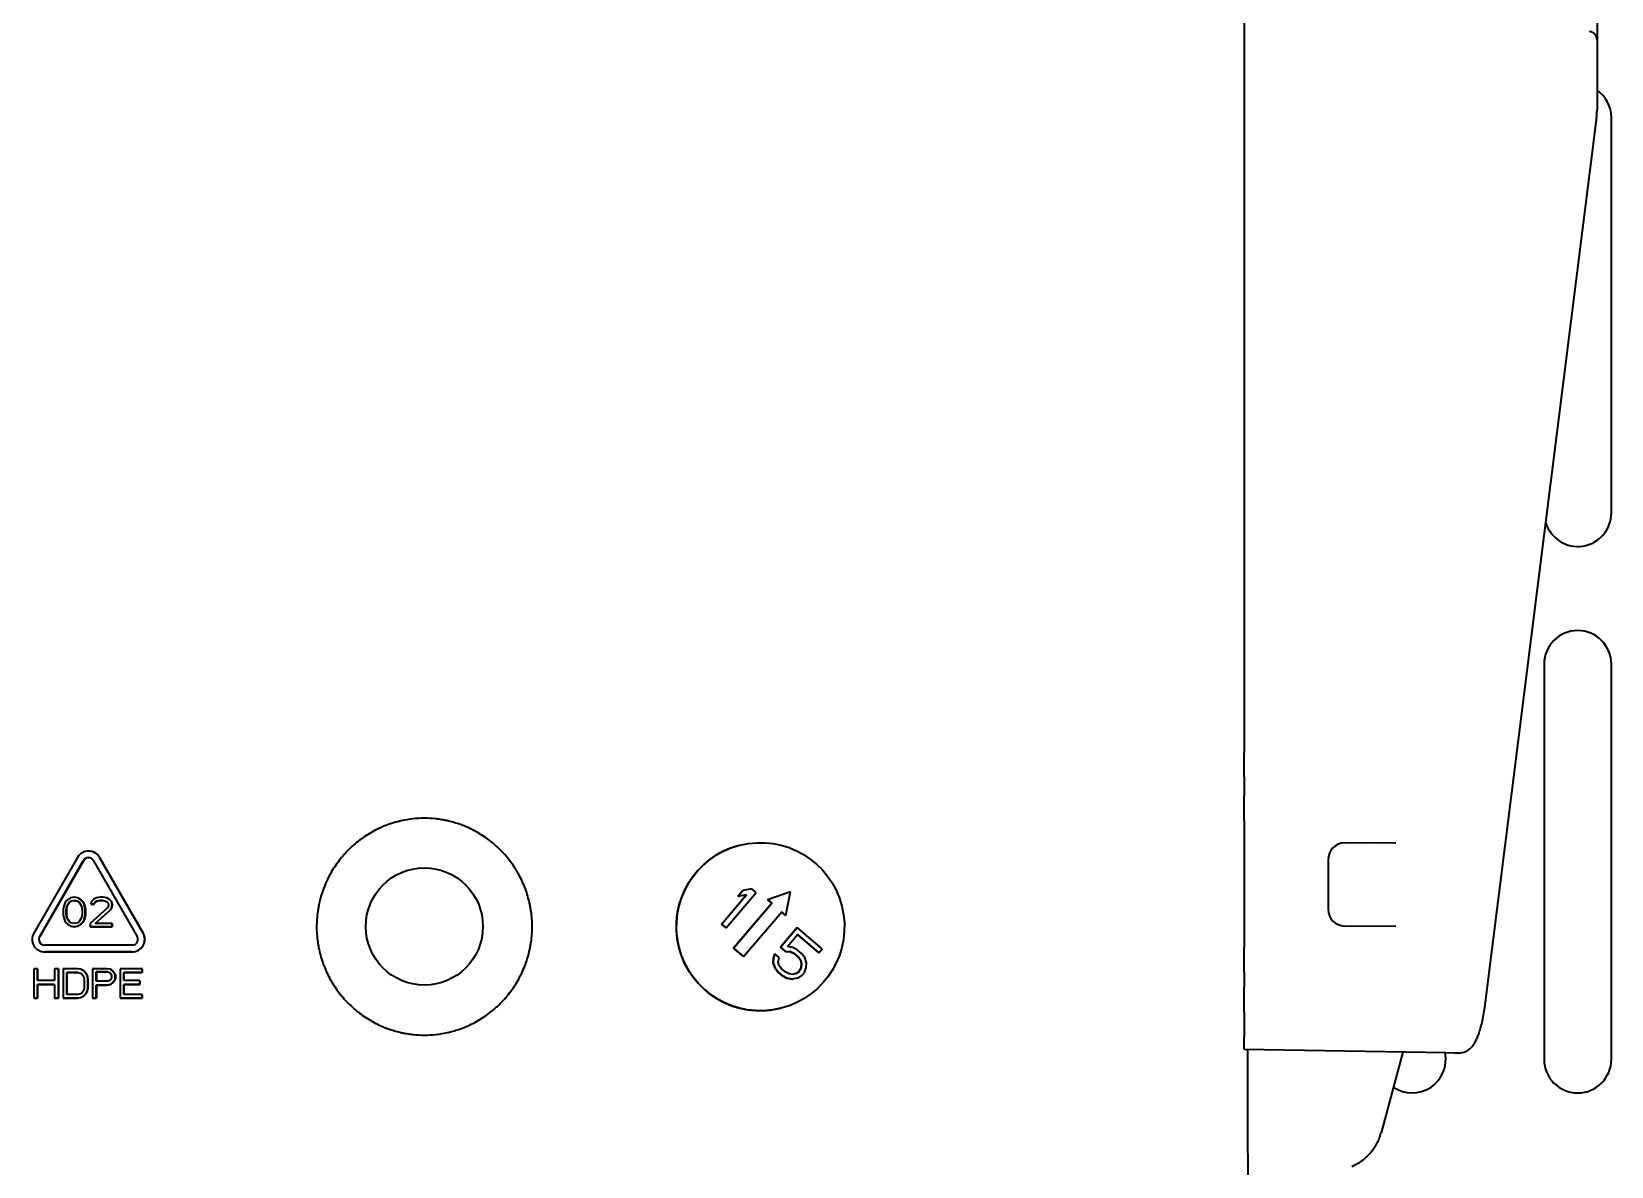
# Model space of a CAD drawing. Extents: x 5809 to 10669, y -850 to 3886.
# Drawn here: x 8517.7 to 8705.7, y 3362 to 3497 of the extents above; entities that cross this region are included whole.
import ezdxf

# ---------------------------------------------------------------- set-up
doc = ezdxf.new("R2010")
doc.units = 0
doc.header["$LTSCALE"] = 5
doc.layers.add('1', color=7, linetype='CONTINUOUS', true_color=0xffffff)

msp = doc.modelspace()

# ---------------------------------------------------------------- linework, layer by layer
at = {"layer": '1', "color": 7, "linetype": 'Continuous', "lineweight": 35}
for p, q in [((8661.97, 3670.86), (8661.97, 3411.24)), ((8703.97, 3497.98), (8703.97, 3495.97)), ((8703.97, 3495.97), (8703.97, 3487.65)), ((8690.7, 3381.52), (8703.9, 3486.49)), ((8705.67, 3439.73), (8705.67, 3486.73)), ((8697.67, 3421.73), (8697.67, 3374.73)), ((8705.67, 3374.73), (8705.67, 3421.73)), ((8661.97, 3408.31), (8661.97, 3411.24)), ((8661.97, 3408.31), (8661.97, 3406.05)), ((8661.97, 3403.12), (8661.97, 3406.05)), ((8661.97, 3403.12), (8661.97, 3388.04)), ((8602.01, 3400.2), (8602.01, 3400.2)), ((8673.94, 3400.47), (8676.97, 3400.53)), ((8676.97, 3400.53), (8680.01, 3400.47)), ((8523.21, 3398.75), (8518.02, 3389.75)), ((8523.91, 3398.35), (8518.71, 3389.35)), ((8518.71, 3389.35), (8523.9, 3398.35)), ((8523.91, 3398.35), (8523.9, 3398.35)), ((8524.88, 3399.45), (8524.87, 3399.46)), ((8525.12, 3398.35), (8530.31, 3389.35)), ((8525.81, 3398.75), (8525.81, 3398.75)), ((8531, 3389.75), (8525.81, 3398.75)), ((8525.81, 3398.75), (8531.01, 3389.75)), ((8671.97, 3398.47), (8671.97, 3392.58)), ((8522.82, 3394), (8522.38, 3393.93)), ((8523.26, 3393.93), (8522.82, 3394)), ((8525.96, 3394), (8525.45, 3393.93)), ((8526.25, 3394), (8525.96, 3394)), ((8526.69, 3393.93), (8526.25, 3394)), ((8599.83, 3390.81), (8602.8, 3394.29)), ((8602.8, 3394.29), (8599.84, 3390.82)), ((8600.36, 3390.37), (8603.93, 3394.55)), ((8601.74, 3394.11), (8602.35, 3394.82)), ((8602.35, 3394.82), (8601.74, 3394.11)), ((8602.8, 3394.29), (8601.74, 3394.11)), ((8601.74, 3394.11), (8601.74, 3394.11)), ((8603.41, 3395), (8602.35, 3394.82)), ((8602.35, 3394.82), (8602.35, 3394.82)), ((8602.8, 3394.29), (8602.8, 3394.29)), ((8602.8, 3394.29), (8602.8, 3394.29)), ((8603.93, 3394.55), (8603.41, 3395)), ((8605.29, 3393.72), (8608.01, 3394.68)), ((8607.48, 3391.85), (8608.01, 3394.69)), ((8608.01, 3394.68), (8608.01, 3394.69)), ((8608.01, 3394.68), (8608.01, 3394.69)), ((8521.58, 3392.96), (8521.51, 3392.58)), ((8521.51, 3392.58), (8521.51, 3391.92)), ((8521.66, 3393.18), (8521.58, 3392.96)), ((8521.8, 3393.48), (8521.66, 3393.18)), ((8522.02, 3393.7), (8521.8, 3393.48)), ((8521.87, 3392.51), (8521.95, 3392.96)), ((8521.87, 3392.51), (8521.88, 3392.51)), ((8521.87, 3391.99), (8521.87, 3392.51)), ((8521.95, 3392.96), (8521.88, 3392.51)), ((8521.88, 3392.51), (8521.88, 3391.99)), ((8522.24, 3393.4), (8521.95, 3392.96)), ((8521.95, 3392.96), (8522.24, 3393.4)), ((8521.95, 3392.96), (8521.95, 3392.96)), ((8522.38, 3393.93), (8522.02, 3393.7)), ((8522.46, 3393.55), (8522.24, 3393.4)), ((8522.24, 3393.4), (8522.46, 3393.55)), ((8522.24, 3393.4), (8522.24, 3393.4)), ((8522.83, 3393.63), (8522.46, 3393.55)), ((8522.46, 3393.55), (8522.82, 3393.63)), ((8522.46, 3393.55), (8522.46, 3393.55)), ((8522.83, 3393.63), (8522.82, 3393.63)), ((8522.82, 3393.63), (8523.19, 3393.55)), ((8523.19, 3393.55), (8522.83, 3393.63)), ((8523.19, 3393.55), (8523.41, 3393.4)), ((8523.26, 3393.92), (8523.26, 3393.93)), ((8523.62, 3393.7), (8523.26, 3393.93)), ((8523.26, 3393.92), (8523.63, 3393.7)), ((8523.41, 3393.4), (8523.7, 3392.96)), ((8523.63, 3393.7), (8523.62, 3393.7)), ((8523.84, 3393.48), (8523.62, 3393.7)), ((8523.63, 3393.7), (8523.85, 3393.48)), ((8523.7, 3392.96), (8523.77, 3392.51)), ((8523.77, 3392.51), (8523.77, 3391.99)), ((8523.85, 3393.48), (8523.84, 3393.48)), ((8523.99, 3393.18), (8523.84, 3393.48)), ((8523.85, 3393.48), (8523.99, 3393.18)), ((8523.99, 3393.18), (8524.07, 3392.96)), ((8523.99, 3393.18), (8523.99, 3393.18)), ((8524.06, 3392.96), (8523.99, 3393.18)), ((8524.07, 3392.96), (8524.06, 3392.96)), ((8524.13, 3392.59), (8524.06, 3392.96)), ((8524.07, 3392.96), (8524.14, 3392.58)), ((8524.14, 3392.58), (8524.13, 3392.59)), ((8524.13, 3391.92), (8524.13, 3392.59)), ((8524.14, 3392.58), (8524.14, 3391.91)), ((8526.76, 3392.73), (8524.72, 3390.87)), ((8524.86, 3393.48), (8524.79, 3393.18)), ((8524.8, 3393.18), (8524.79, 3393.18)), ((8524.79, 3393.18), (8525.16, 3393.18)), ((8525.16, 3393.18), (8524.8, 3393.18)), ((8525.16, 3393.78), (8524.86, 3393.48)), ((8525.45, 3393.93), (8525.16, 3393.78)), ((8525.31, 3393.4), (8525.16, 3393.18)), ((8525.16, 3393.18), (8525.3, 3393.4)), ((8525.16, 3393.18), (8525.16, 3393.18)), ((8525.3, 3393.4), (8525.52, 3393.55)), ((8525.31, 3393.4), (8525.3, 3393.4)), ((8525.3, 3390.87), (8527.12, 3392.51)), ((8525.52, 3393.55), (8525.31, 3393.4)), ((8527.13, 3392.51), (8525.31, 3390.87)), ((8525.89, 3393.63), (8525.52, 3393.55)), ((8525.52, 3393.55), (8525.88, 3393.63)), ((8525.52, 3393.55), (8525.52, 3393.55)), ((8525.89, 3393.63), (8525.88, 3393.63)), ((8525.88, 3393.63), (8526.18, 3393.63)), ((8526.18, 3393.63), (8525.89, 3393.63)), ((8526.54, 3393.55), (8526.18, 3393.63)), ((8526.18, 3393.63), (8526.18, 3393.63)), ((8526.18, 3393.63), (8526.54, 3393.55)), ((8526.54, 3393.55), (8526.76, 3393.41)), ((8526.69, 3393.93), (8526.98, 3393.78)), ((8526.69, 3393.93), (8526.69, 3393.93)), ((8526.98, 3393.78), (8526.69, 3393.93)), ((8526.76, 3393.41), (8526.9, 3393.18)), ((8526.9, 3393.03), (8526.76, 3392.73)), ((8526.9, 3393.18), (8526.9, 3393.03)), ((8526.98, 3393.78), (8527.27, 3393.48)), ((8526.98, 3393.78), (8526.98, 3393.78)), ((8527.27, 3393.48), (8526.98, 3393.78)), ((8527.12, 3392.51), (8527.27, 3392.73)), ((8527.13, 3392.51), (8527.12, 3392.51)), ((8527.27, 3392.73), (8527.13, 3392.51)), ((8527.27, 3393.48), (8527.35, 3393.18)), ((8527.27, 3393.48), (8527.27, 3393.48)), ((8527.34, 3393.18), (8527.27, 3393.48)), ((8527.35, 3393.03), (8527.27, 3392.73)), ((8527.27, 3392.73), (8527.34, 3393.03)), ((8527.27, 3392.73), (8527.27, 3392.73)), ((8527.35, 3393.18), (8527.34, 3393.18)), ((8527.34, 3393.03), (8527.34, 3393.18)), ((8527.35, 3393.03), (8527.34, 3393.03)), ((8527.35, 3393.18), (8527.35, 3393.03)), ((8605.8, 3393.29), (8601.25, 3387.96)), ((8601.25, 3387.96), (8605.79, 3393.29)), ((8602.43, 3386.96), (8606.98, 3392.28)), ((8605.29, 3393.72), (8605.29, 3393.72)), ((8605.79, 3393.29), (8605.29, 3393.72)), ((8605.29, 3393.72), (8605.8, 3393.29)), ((8605.79, 3393.29), (8605.8, 3393.29)), ((8607.48, 3391.85), (8606.97, 3392.28)), ((8606.98, 3392.28), (8607.48, 3391.85)), ((8521.51, 3391.92), (8521.58, 3391.54)), ((8521.58, 3391.54), (8521.66, 3391.32)), ((8521.66, 3391.32), (8521.8, 3391.02)), ((8521.8, 3391.02), (8522.02, 3390.8)), ((8521.88, 3391.99), (8521.87, 3391.99)), ((8521.95, 3391.54), (8521.87, 3391.99)), ((8521.88, 3391.99), (8521.95, 3391.54)), ((8521.95, 3391.54), (8522.24, 3391.09)), ((8521.95, 3391.54), (8521.95, 3391.54)), ((8522.24, 3391.1), (8521.95, 3391.54)), ((8522.02, 3390.8), (8522.38, 3390.57)), ((8522.24, 3391.09), (8522.24, 3391.1)), ((8522.46, 3390.95), (8522.24, 3391.1)), ((8522.24, 3391.09), (8522.46, 3390.95)), ((8522.39, 3390.57), (8522.38, 3390.57)), ((8522.38, 3390.57), (8522.82, 3390.5)), ((8522.83, 3390.5), (8522.39, 3390.57)), ((8522.82, 3390.87), (8522.46, 3390.95)), ((8523.19, 3390.95), (8522.82, 3390.87)), ((8522.82, 3390.5), (8523.26, 3390.57)), ((8522.83, 3390.5), (8522.82, 3390.5)), ((8523.26, 3390.57), (8522.83, 3390.5)), ((8523.41, 3391.1), (8523.19, 3390.95)), ((8523.63, 3390.8), (8523.26, 3390.57)), ((8523.26, 3390.57), (8523.62, 3390.8)), ((8523.26, 3390.57), (8523.26, 3390.57)), ((8523.7, 3391.54), (8523.41, 3391.1)), ((8523.62, 3390.8), (8523.84, 3391.02)), ((8523.63, 3390.8), (8523.62, 3390.8)), ((8523.85, 3391.02), (8523.63, 3390.8)), ((8523.77, 3391.99), (8523.7, 3391.54)), ((8523.84, 3391.02), (8523.99, 3391.32)), ((8523.85, 3391.02), (8523.84, 3391.02)), ((8523.99, 3391.32), (8523.85, 3391.02)), ((8524.07, 3391.54), (8523.99, 3391.32)), ((8523.99, 3391.32), (8524.06, 3391.54)), ((8523.99, 3391.32), (8523.99, 3391.32)), ((8524.06, 3391.54), (8524.13, 3391.92)), ((8524.07, 3391.54), (8524.06, 3391.54)), ((8524.14, 3391.91), (8524.07, 3391.54)), ((8524.14, 3391.91), (8524.13, 3391.92)), ((8524.72, 3390.87), (8524.72, 3390.5)), ((8527.35, 3390.5), (8524.72, 3390.5)), ((8524.72, 3390.5), (8524.72, 3390.5)), ((8524.72, 3390.5), (8527.34, 3390.5)), ((8527.34, 3390.87), (8525.3, 3390.87)), ((8527.35, 3390.87), (8527.34, 3390.87)), ((8527.34, 3390.5), (8527.34, 3390.87)), ((8527.35, 3390.5), (8527.34, 3390.5)), ((8527.35, 3390.87), (8527.35, 3390.5)), ((8599.83, 3390.81), (8599.84, 3390.82)), ((8600.36, 3390.37), (8599.83, 3390.81)), ((8599.84, 3390.82), (8600.36, 3390.37)), ((8600.36, 3390.37), (8600.36, 3390.37)), ((8606.83, 3388.07), (8608.81, 3390.39)), ((8608.81, 3390.39), (8606.83, 3388.07)), ((8607.48, 3391.85), (8607.48, 3391.85)), ((8608.81, 3390.39), (8608.81, 3390.39)), ((8611.77, 3387.86), (8608.81, 3390.39)), ((8676.97, 3390.53), (8673.94, 3390.58)), ((8680.01, 3390.58), (8676.97, 3390.53)), ((8518.71, 3389.35), (8518.71, 3389.35)), ((8529.7, 3388.3), (8519.31, 3388.3)), ((8531.01, 3389.75), (8531, 3389.75)), ((8607.65, 3388.15), (8608.87, 3389.57)), ((8611.39, 3387.41), (8608.86, 3389.57)), ((8608.87, 3389.57), (8611.39, 3387.41)), ((8518.95, 3387.55), (8518.96, 3387.54)), ((8519.32, 3387.5), (8519.31, 3387.5)), ((8519.31, 3387.5), (8529.7, 3387.5)), ((8529.71, 3387.5), (8519.32, 3387.5)), ((8529.71, 3387.5), (8529.7, 3387.5)), ((8602.43, 3386.96), (8601.25, 3387.96)), ((8601.25, 3387.96), (8602.43, 3386.96)), ((8601.25, 3387.96), (8601.25, 3387.96)), ((8602.43, 3386.96), (8602.43, 3386.96)), ((8605.98, 3386.19), (8606.02, 3386.77)), ((8606.02, 3386.77), (8605.98, 3386.19)), ((8606.02, 3386.77), (8606.15, 3387.27)), ((8606.15, 3387.27), (8606.02, 3386.77)), ((8606.02, 3386.77), (8606.02, 3386.77)), ((8606.15, 3387.27), (8606.15, 3387.27)), ((8606.67, 3386.83), (8606.15, 3387.27)), ((8606.54, 3386.32), (8606.67, 3386.83)), ((8606.83, 3388.07), (8606.83, 3388.07)), ((8607.44, 3387.55), (8606.83, 3388.07)), ((8606.83, 3388.07), (8607.44, 3387.55)), ((8607.44, 3387.55), (8607.44, 3387.55)), ((8608.02, 3387.52), (8607.44, 3387.55)), ((8607.44, 3387.55), (8608.02, 3387.52)), ((8608.31, 3388.04), (8607.65, 3388.15)), ((8608.02, 3387.52), (8608.02, 3387.52)), ((8608.44, 3387.31), (8608.02, 3387.52)), ((8608.02, 3387.52), (8608.45, 3387.31)), ((8608.83, 3387.76), (8608.31, 3388.04)), ((8608.44, 3387.31), (8608.45, 3387.31)), ((8608.97, 3386.87), (8608.44, 3387.31)), ((8608.45, 3387.31), (8608.97, 3386.87)), ((8609.35, 3387.31), (8608.83, 3387.76)), ((8608.97, 3386.87), (8608.97, 3386.87)), ((8609.24, 3386.48), (8608.97, 3386.87)), ((8608.97, 3386.87), (8609.24, 3386.48)), ((8609.24, 3386.48), (8609.24, 3386.48)), ((8609.35, 3386.08), (8609.24, 3386.48)), ((8609.24, 3386.48), (8609.35, 3386.08)), ((8609.71, 3386.85), (8609.35, 3387.31)), ((8609.92, 3386.21), (8609.71, 3386.85)), ((8611.39, 3387.41), (8611.77, 3387.86)), ((8611.39, 3387.41), (8611.39, 3387.41)), ((8661.97, 3385.09), (8661.97, 3388.04)), ((8518.45, 3385.5), (8518.01, 3385.5)), ((8518.01, 3385.5), (8518.01, 3382)), ((8518.45, 3385.5), (8518.45, 3385.5)), ((8518.45, 3384.09), (8518.45, 3385.5)), ((8518.45, 3385.5), (8518.45, 3384.09)), ((8520.93, 3385.5), (8520.49, 3385.5)), ((8520.49, 3385.5), (8520.49, 3384.09)), ((8520.93, 3385.5), (8520.93, 3385.5)), ((8520.93, 3382), (8520.93, 3385.5)), ((8520.93, 3385.5), (8520.93, 3382)), ((8521.51, 3385.5), (8521.51, 3382)), ((8523.26, 3385.5), (8521.51, 3385.5)), ((8521.95, 3385.05), (8521.95, 3382.45)), ((8523.26, 3385.05), (8521.95, 3385.05)), ((8521.95, 3385.05), (8521.95, 3385.05)), ((8521.95, 3382.45), (8521.95, 3385.05)), ((8521.95, 3385.05), (8523.26, 3385.05)), ((8523.62, 3385.43), (8523.26, 3385.5)), ((8523.26, 3385.05), (8523.55, 3384.98)), ((8523.55, 3384.98), (8523.77, 3384.83)), ((8523.63, 3385.42), (8523.62, 3385.43)), ((8523.91, 3385.28), (8523.62, 3385.43)), ((8523.63, 3385.42), (8523.92, 3385.28)), ((8523.77, 3384.83), (8523.91, 3384.61)), ((8523.92, 3385.28), (8523.91, 3385.28)), ((8524.2, 3384.98), (8523.91, 3385.28)), ((8523.91, 3384.61), (8523.99, 3384.31)), ((8523.92, 3385.28), (8524.21, 3384.98)), ((8524.21, 3384.98), (8524.2, 3384.98)), ((8524.35, 3384.68), (8524.2, 3384.98)), ((8524.21, 3384.98), (8524.36, 3384.68)), ((8524.36, 3384.68), (8524.35, 3384.68)), ((8524.42, 3384.31), (8524.35, 3384.68)), ((8524.36, 3384.68), (8524.43, 3384.31)), ((8526.75, 3385.5), (8525.01, 3385.5)), ((8525.01, 3385.5), (8525.01, 3382)), ((8525.45, 3385.13), (8525.44, 3385.13)), ((8525.44, 3384.01), (8525.44, 3385.13)), ((8525.44, 3385.13), (8526.83, 3385.13)), ((8525.45, 3385.13), (8525.45, 3384.01)), ((8526.83, 3385.13), (8525.45, 3385.13)), ((8527.12, 3385.43), (8526.75, 3385.5)), ((8526.83, 3385.13), (8527.05, 3385.05)), ((8527.05, 3385.05), (8527.19, 3384.91)), ((8527.12, 3385.43), (8527.12, 3385.43)), ((8527.41, 3385.2), (8527.12, 3385.43)), ((8527.12, 3385.43), (8527.42, 3385.2)), ((8527.19, 3384.91), (8527.26, 3384.68)), ((8527.26, 3384.68), (8527.26, 3384.46)), ((8527.42, 3385.2), (8527.41, 3385.2)), ((8527.63, 3384.91), (8527.41, 3385.2)), ((8527.42, 3385.2), (8527.63, 3384.9)), ((8527.63, 3384.9), (8527.63, 3384.91)), ((8527.7, 3384.68), (8527.63, 3384.91)), ((8527.63, 3384.9), (8527.71, 3384.68)), ((8527.7, 3384.38), (8527.7, 3384.68)), ((8527.7, 3384.68), (8527.71, 3384.68)), ((8527.71, 3384.68), (8527.71, 3384.38)), ((8530.91, 3385.5), (8528.29, 3385.5)), ((8528.29, 3385.5), (8528.29, 3382)), ((8528.73, 3385.05), (8528.72, 3385.05)), ((8528.72, 3384.09), (8528.72, 3385.05)), ((8528.72, 3385.05), (8530.91, 3385.05)), ((8530.91, 3385.05), (8528.73, 3385.05)), ((8528.73, 3385.05), (8528.73, 3384.09)), ((8530.91, 3385.5), (8530.91, 3385.5)), ((8530.91, 3385.05), (8530.91, 3385.5)), ((8530.91, 3385.5), (8530.91, 3385.05)), ((8530.91, 3385.05), (8530.91, 3385.05)), ((8606.18, 3385.55), (8605.98, 3386.19)), ((8605.98, 3386.19), (8606.19, 3385.55)), ((8605.98, 3386.19), (8605.98, 3386.19)), ((8606.54, 3385.09), (8606.18, 3385.55)), ((8606.18, 3385.55), (8606.19, 3385.55)), ((8606.19, 3385.55), (8606.55, 3385.09)), ((8606.65, 3385.92), (8606.54, 3386.32)), ((8607.07, 3384.64), (8606.54, 3385.09)), ((8606.54, 3385.09), (8606.55, 3385.09)), ((8606.55, 3385.09), (8607.07, 3384.64)), ((8606.93, 3385.53), (8606.65, 3385.92)), ((8607.45, 3385.09), (8606.93, 3385.53)), ((8607.58, 3384.36), (8607.07, 3384.64)), ((8607.07, 3384.64), (8607.07, 3384.64)), ((8607.07, 3384.64), (8607.58, 3384.36)), ((8607.87, 3384.88), (8607.45, 3385.09)), ((8608.29, 3384.83), (8607.87, 3384.88)), ((8608.69, 3384.95), (8608.29, 3384.83)), ((8608.29, 3384.83), (8608.29, 3384.83)), ((8608.69, 3384.95), (8609, 3385.14)), ((8609, 3385.14), (8608.69, 3384.95)), ((8608.69, 3384.95), (8608.69, 3384.95)), ((8608.81, 3384.39), (8609.36, 3384.68)), ((8609, 3385.14), (8609.15, 3385.32)), ((8609.16, 3385.32), (8609, 3385.14)), ((8609, 3385.14), (8609, 3385.14)), ((8609.15, 3385.32), (8609.29, 3385.66)), ((8609.15, 3385.32), (8609.16, 3385.32)), ((8609.3, 3385.66), (8609.16, 3385.32)), ((8609.29, 3385.66), (8609.35, 3386.08)), ((8609.29, 3385.66), (8609.3, 3385.66)), ((8609.35, 3386.08), (8609.3, 3385.66)), ((8609.35, 3386.08), (8609.35, 3386.08)), ((8609.36, 3384.68), (8609.67, 3385.04)), ((8609.67, 3385.04), (8609.87, 3385.63)), ((8609.87, 3385.63), (8609.92, 3386.21)), ((8661.97, 3385.09), (8661.97, 3383.32)), ((8520.49, 3384.09), (8518.45, 3384.09)), ((8518.45, 3383.64), (8518.45, 3383.64)), ((8518.45, 3383.64), (8520.49, 3383.64)), ((8518.45, 3382), (8518.45, 3383.64)), ((8520.49, 3383.64), (8518.45, 3383.64)), ((8518.45, 3383.64), (8518.45, 3382)), ((8520.49, 3383.64), (8520.49, 3382)), ((8523.77, 3382.67), (8523.55, 3382.52)), ((8523.91, 3382.89), (8523.77, 3382.67)), ((8523.99, 3383.19), (8523.91, 3382.89)), ((8523.99, 3384.31), (8523.99, 3383.19)), ((8524.2, 3382.52), (8524.35, 3382.82)), ((8524.36, 3382.82), (8524.21, 3382.52)), ((8524.35, 3382.82), (8524.42, 3383.19)), ((8524.36, 3382.82), (8524.35, 3382.82)), ((8524.43, 3383.19), (8524.36, 3382.82)), ((8524.43, 3384.31), (8524.42, 3384.31)), ((8524.42, 3383.19), (8524.42, 3384.31)), ((8524.43, 3383.19), (8524.42, 3383.19)), ((8524.43, 3384.31), (8524.43, 3383.19)), ((8526.83, 3384.01), (8525.44, 3384.01)), ((8525.45, 3383.56), (8525.44, 3383.56)), ((8525.44, 3382), (8525.44, 3383.56)), ((8525.44, 3383.56), (8526.75, 3383.56)), ((8526.76, 3383.56), (8525.45, 3383.56)), ((8525.45, 3383.56), (8525.45, 3382)), ((8526.75, 3383.56), (8527.12, 3383.64)), ((8526.76, 3383.56), (8526.75, 3383.56)), ((8527.12, 3383.64), (8526.76, 3383.56)), ((8527.05, 3384.09), (8526.83, 3384.01)), ((8527.19, 3384.23), (8527.05, 3384.09)), ((8527.12, 3383.64), (8527.41, 3383.86)), ((8527.42, 3383.86), (8527.12, 3383.64)), ((8527.12, 3383.64), (8527.12, 3383.64)), ((8527.26, 3384.46), (8527.19, 3384.23)), ((8527.41, 3383.86), (8527.63, 3384.16)), ((8527.42, 3383.86), (8527.41, 3383.86)), ((8527.63, 3384.16), (8527.42, 3383.86)), ((8527.63, 3384.16), (8527.7, 3384.38)), ((8527.71, 3384.38), (8527.63, 3384.16)), ((8527.63, 3384.16), (8527.63, 3384.16)), ((8527.71, 3384.38), (8527.7, 3384.38)), ((8530.62, 3384.09), (8528.72, 3384.09)), ((8528.73, 3383.64), (8528.72, 3383.64)), ((8528.72, 3382.45), (8528.72, 3383.64)), ((8528.72, 3383.64), (8530.62, 3383.64)), ((8530.62, 3383.64), (8528.73, 3383.64)), ((8528.73, 3383.64), (8528.73, 3382.45)), ((8530.62, 3384.08), (8530.62, 3384.09)), ((8530.62, 3383.64), (8530.62, 3384.09)), ((8530.62, 3384.08), (8530.62, 3383.64)), ((8530.62, 3383.64), (8530.62, 3383.64)), ((8607.58, 3384.36), (8607.58, 3384.36)), ((8608.24, 3384.25), (8607.58, 3384.36)), ((8607.58, 3384.36), (8608.25, 3384.25)), ((8608.81, 3384.39), (8608.24, 3384.25)), ((8608.24, 3384.25), (8608.25, 3384.25)), ((8608.81, 3384.39), (8608.81, 3384.39)), ((8608.81, 3384.39), (8608.81, 3384.39)), ((8661.97, 3380.36), (8661.97, 3383.32)), ((8518.02, 3382), (8518.01, 3382)), ((8518.01, 3382), (8518.45, 3382)), ((8518.45, 3382), (8518.02, 3382)), ((8518.45, 3382), (8518.45, 3382)), ((8520.49, 3382), (8520.93, 3382)), ((8520.49, 3382), (8520.49, 3382)), ((8520.93, 3382), (8520.49, 3382)), ((8520.93, 3382), (8520.93, 3382)), ((8521.51, 3382), (8521.51, 3382)), ((8521.51, 3382), (8523.26, 3382)), ((8523.26, 3382), (8521.51, 3382)), ((8523.26, 3382.45), (8521.95, 3382.45)), ((8523.55, 3382.52), (8523.26, 3382.45)), ((8523.26, 3382), (8523.62, 3382.08)), ((8523.63, 3382.07), (8523.26, 3382)), ((8523.26, 3382), (8523.26, 3382)), ((8523.62, 3382.08), (8523.91, 3382.22)), ((8523.63, 3382.07), (8523.62, 3382.08)), ((8523.92, 3382.22), (8523.63, 3382.07)), ((8523.91, 3382.22), (8524.2, 3382.52)), ((8523.92, 3382.22), (8523.91, 3382.22)), ((8524.21, 3382.52), (8523.92, 3382.22)), ((8524.21, 3382.52), (8524.2, 3382.52)), ((8525.01, 3382), (8525.01, 3382)), ((8525.01, 3382), (8525.44, 3382)), ((8525.45, 3382), (8525.01, 3382)), ((8525.45, 3382), (8525.44, 3382)), ((8528.29, 3382), (8530.91, 3382)), ((8528.29, 3382), (8528.29, 3382)), ((8530.91, 3382), (8528.29, 3382)), ((8530.91, 3382.45), (8528.72, 3382.45)), ((8530.91, 3382), (8530.91, 3382.45)), ((8530.91, 3382.45), (8530.91, 3382.45)), ((8530.91, 3382.45), (8530.91, 3382)), ((8530.91, 3382), (8530.91, 3382)), ((8606.86, 3380.8), (8606.86, 3380.8)), ((8661.97, 3380.36), (8661.97, 3377.41)), ((8661.97, 3375.91), (8661.97, 3377.41)), ((8685.98, 3375.49), (8661.97, 3375.91)), ((8680.85, 3375.58), (8678.27, 3365.97)), ((8686.95, 3375.47), (8685.98, 3375.49)), ((8687.48, 3375.46), (8686.95, 3375.47))]:
    msp.add_line(p, q, dxfattribs=at)
msp.add_circle((8564.47, 3390.53), 6.97, dxfattribs=at)
for centre, radius, start, end in [((8702.97, 3495.97), 1, 0, 85), ((8701.67, 3486.73), 4, 0, 54.9003), ((8701.67, 3439.73), 4, 197.8628, 0), ((8701.67, 3421.73), 4, 0, 180), ((8673.97, 3398.47), 2, 91, 180), ((8673.97, 3392.58), 2, 180, 269), ((8681.97, 3374.73), 4, 235.8952, 11.0462), ((8701.67, 3374.73), 4, 180, 0)]:
    msp.add_arc(centre, radius, start, end, dxfattribs=at)
msp.add_ellipse((8604.44, 3390.5), major_axis=(-2.43, 9.7), ratio=0.999838, dxfattribs=at)
for centre, major_axis, start_param, end_param in [((8604.43, 3390.5), (-2.43, 9.7), 0.00009, 3.141584), ((8524.51, 3398), (0.36, 1.46), -0.802167, 1.292228), ((8524.51, 3398), (0.17, 0.679), -0.802167, 1.292228), ((8524.51, 3398), (0.17, 0.679), 0.000016, 1.292228), ((8524.51, 3398), (0.36, 1.46), -0.802167, 0.000018), ((8519.31, 3389), (0.36, 1.46), 1.292228, 3.386623), ((8519.31, 3389), (0.17, 0.679), 1.292228, 3.386623), ((8519.32, 3389), (0.17, 0.679), 1.292228, 3.141585), ((8529.7, 3389), (0.36, 1.46), 3.386623, 5.481018), ((8529.7, 3389), (0.17, 0.679), 3.386623, 5.481018), ((8529.71, 3389), (0.36, 1.46), 3.386623, 5.481018), ((8519.32, 3389), (0.36, 1.46), 3.141577, 3.386623)]:
    msp.add_ellipse(centre, major_axis=major_axis, ratio=0.999838, start_param=start_param, end_param=end_param, dxfattribs=at)
for points, degree in [([(8703.9, 3486.44), (8703.97, 3487.66)], 1), ([(8662.38, 3375.91), (8662.4, 3367.76), (8662.41, 3359.45)], 2)]:
    msp.add_open_spline(points, degree=degree, dxfattribs=at)
for points, knots in [([(8569.84, 3402.21), (8569.42, 3402.4), (8568.56, 3402.75), (8567.67, 3403), (8567.16, 3403.11), (8567.11, 3403.12), (8566.99, 3403.14), (8566.82, 3403.18), (8566.65, 3403.21), (8566.31, 3403.26), (8566.08, 3403.3), (8565.4, 3403.37), (8564.94, 3403.4), (8564.01, 3403.4), (8563.09, 3403.35), (8562.18, 3403.2), (8561.67, 3403.08), (8561.61, 3403.07), (8561.5, 3403.04), (8561.33, 3403), (8560.94, 3402.9), (8560.61, 3402.8), (8559.96, 3402.57), (8559.53, 3402.4), (8559.11, 3402.21)], [0, 0, 0, 0, 0.125, 0.25, 0.25, 0.265625, 0.265625, 0.28125, 0.3125, 0.3125, 0.375, 0.375, 0.5, 0.5, 0.625, 0.75, 0.75, 0.765625, 0.765625, 0.78125, 0.8125, 0.875, 0.875, 1, 1, 1, 1]), ([(8559.11, 3402.21), (8558.83, 3402.08), (8558.56, 3401.94), (8558.03, 3401.64), (8557.5, 3401.33), (8556.76, 3400.8), (8556.28, 3400.41), (8556, 3400.16), (8555.94, 3400.11), (8555.83, 3400.01), (8555.77, 3399.96), (8555.6, 3399.8), (8555.49, 3399.69), (8555.17, 3399.36), (8554.76, 3398.91), (8554.19, 3398.2), (8553.67, 3397.45), (8553.36, 3396.93), (8553.18, 3396.59), (8553.14, 3396.52), (8553.07, 3396.38), (8552.97, 3396.18), (8552.87, 3395.97), (8552.68, 3395.55), (8552.45, 3394.99), (8552.16, 3394.12), (8552.01, 3393.53), (8551.91, 3393.09), (8551.87, 3392.86), (8551.83, 3392.64), (8551.81, 3392.48), (8551.8, 3392.41), (8551.74, 3392.03), (8551.71, 3391.72), (8551.66, 3391.11), (8551.64, 3390.51), (8551.67, 3389.6), (8551.74, 3388.99), (8551.8, 3388.54), (8551.83, 3388.39), (8551.87, 3388.16), (8551.88, 3388.08), (8551.91, 3387.93), (8551.99, 3387.56), (8552.08, 3387.19), (8552.25, 3386.6), (8552.44, 3386.02), (8552.79, 3385.18), (8553.06, 3384.63), (8553.24, 3384.3), (8553.28, 3384.23), (8553.35, 3384.1), (8553.39, 3384.03), (8553.51, 3383.83), (8553.59, 3383.7), (8553.84, 3383.31), (8554.18, 3382.81), (8554.75, 3382.1), (8555.37, 3381.43), (8555.81, 3381.01), (8556.1, 3380.75), (8556.16, 3380.7), (8556.27, 3380.6), (8556.45, 3380.46), (8556.63, 3380.31), (8557, 3380.04), (8557.5, 3379.68), (8558.28, 3379.21), (8558.82, 3378.93), (8559.1, 3378.8)], [0, 0, 0, 0, 0.03125, 0.03125, 0.0625, 0.09375, 0.125, 0.125, 0.132813, 0.132813, 0.140625, 0.140625, 0.15625, 0.15625, 0.1875, 0.21875, 0.25, 0.28125, 0.28125, 0.289063, 0.289063, 0.296875, 0.3125, 0.3125, 0.34375, 0.375, 0.40625, 0.40625, 0.421875, 0.429688, 0.429688, 0.4375, 0.4375, 0.46875, 0.46875, 0.5, 0.53125, 0.5625, 0.5625, 0.578125, 0.578125, 0.585938, 0.585938, 0.59375, 0.625, 0.625, 0.65625, 0.6875, 0.71875, 0.71875, 0.726563, 0.726563, 0.734375, 0.734375, 0.75, 0.75, 0.78125, 0.8125, 0.84375, 0.875, 0.875, 0.882813, 0.882813, 0.890625, 0.90625, 0.90625, 0.9375, 0.96875, 1, 1, 1, 1]), ([(8569.84, 3378.8), (8570.12, 3378.93), (8570.39, 3379.07), (8570.93, 3379.37), (8571.45, 3379.68), (8572.19, 3380.21), (8572.67, 3380.59), (8572.95, 3380.85), (8573.01, 3380.9), (8573.13, 3381), (8573.18, 3381.05), (8573.35, 3381.21), (8573.46, 3381.32), (8573.78, 3381.65), (8574.19, 3382.09), (8574.76, 3382.81), (8575.28, 3383.56), (8575.59, 3384.08), (8575.77, 3384.42), (8575.81, 3384.49), (8575.88, 3384.63), (8575.98, 3384.83), (8576.08, 3385.04), (8576.27, 3385.46), (8576.5, 3386.02), (8576.79, 3386.88), (8576.94, 3387.47), (8577.03, 3387.92), (8577.08, 3388.15), (8577.12, 3388.37), (8577.14, 3388.53), (8577.15, 3388.6), (8577.21, 3388.98), (8577.24, 3389.29), (8577.28, 3389.89), (8577.3, 3390.5), (8577.27, 3391.41), (8577.21, 3392.02), (8577.14, 3392.47), (8577.12, 3392.62), (8577.08, 3392.85), (8577.06, 3392.93), (8577.03, 3393.08), (8576.95, 3393.45), (8576.86, 3393.82), (8576.69, 3394.41), (8576.5, 3394.99), (8576.15, 3395.83), (8575.88, 3396.38), (8575.66, 3396.78), (8575.59, 3396.91), (8575.43, 3397.18), (8575.35, 3397.31), (8575.11, 3397.7), (8574.76, 3398.2), (8574.19, 3398.91), (8573.58, 3399.58), (8573.13, 3400), (8572.79, 3400.31), (8572.67, 3400.41), (8572.43, 3400.6), (8572.31, 3400.69), (8571.94, 3400.97), (8571.44, 3401.32), (8570.66, 3401.8), (8570.11, 3402.08), (8569.84, 3402.21)], [0, 0, 0, 0, 0.03125, 0.03125, 0.0625, 0.09375, 0.125, 0.125, 0.132812, 0.132812, 0.140625, 0.140625, 0.15625, 0.15625, 0.1875, 0.21875, 0.25, 0.28125, 0.28125, 0.289062, 0.289062, 0.296875, 0.3125, 0.3125, 0.34375, 0.375, 0.40625, 0.40625, 0.421875, 0.429687, 0.429687, 0.4375, 0.4375, 0.46875, 0.46875, 0.5, 0.53125, 0.5625, 0.5625, 0.578125, 0.578125, 0.585937, 0.585937, 0.59375, 0.625, 0.625, 0.65625, 0.6875, 0.71875, 0.71875, 0.734375, 0.734375, 0.75, 0.75, 0.78125, 0.8125, 0.84375, 0.875, 0.875, 0.890625, 0.890625, 0.90625, 0.90625, 0.9375, 0.96875, 1, 1, 1, 1]), ([(8687.48, 3375.46), (8687.8, 3375.48), (8688.36, 3375.59), (8689.01, 3376.09), (8689.47, 3376.72), (8689.88, 3377.61), (8690.26, 3378.91), (8690.53, 3380.3), (8690.66, 3381.24), (8690.7, 3381.52)], [0, 0, 0, 0, 0.112809, 0.221177, 0.342381, 0.507281, 0.705354, 0.912323, 1, 1, 1, 1]), ([(8559.1, 3378.8), (8559.52, 3378.6), (8560.38, 3378.26), (8561.27, 3378.01), (8561.78, 3377.9), (8561.84, 3377.88), (8561.95, 3377.86), (8562.12, 3377.83), (8562.29, 3377.8), (8562.63, 3377.74), (8562.86, 3377.71), (8563.55, 3377.63), (8564.01, 3377.61), (8564.94, 3377.61), (8565.86, 3377.66), (8566.77, 3377.81), (8567.28, 3377.92), (8567.34, 3377.93), (8567.45, 3377.96), (8567.62, 3378), (8568.01, 3378.11), (8568.34, 3378.21), (8568.99, 3378.43), (8569.42, 3378.6), (8569.84, 3378.8)], [0, 0, 0, 0, 0.125, 0.25, 0.25, 0.265625, 0.265625, 0.28125, 0.3125, 0.3125, 0.375, 0.375, 0.5, 0.5, 0.625, 0.75, 0.75, 0.765625, 0.765625, 0.78125, 0.8125, 0.875, 0.875, 1, 1, 1, 1]), ([(8674.78, 3361.99), (8675, 3362.08), (8675.2, 3362.18), (8675.6, 3362.4), (8675.79, 3362.52), (8676.07, 3362.72), (8676.16, 3362.79), (8676.29, 3362.9), (8676.34, 3362.93), (8676.42, 3363.01), (8676.47, 3363.05), (8676.68, 3363.24), (8676.84, 3363.4), (8677.14, 3363.75), (8677.28, 3363.92), (8677.47, 3364.21), (8677.54, 3364.3), (8677.63, 3364.45), (8677.66, 3364.5), (8677.71, 3364.6), (8677.74, 3364.65), (8677.88, 3364.9), (8678.07, 3365.32), (8678.21, 3365.75), (8678.27, 3365.97)], [0, 0, 0, 0, 0.125, 0.125, 0.25, 0.25, 0.3125, 0.3125, 0.34375, 0.34375, 0.375, 0.375, 0.5, 0.5, 0.625, 0.625, 0.6875, 0.6875, 0.71875, 0.71875, 0.75, 0.75, 0.875, 1, 1, 1, 1])]:
    msp.add_open_spline(points, degree=3, knots=knots, dxfattribs=at)

doc.saveas('drawing.dxf')
